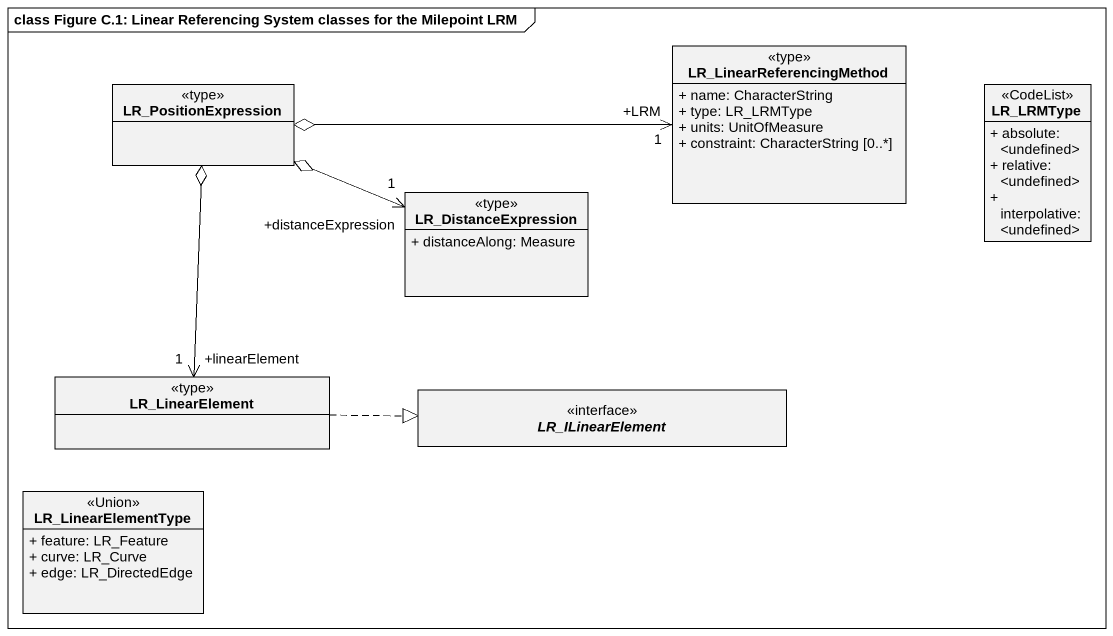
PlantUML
@startuml
mainframe class Figure C.1: Linear Referencing System classes for the Milepoint LRM
hide circle
hide empty members
skinparam classAttributeIconSize 0
class LR_LinearReferencingMethod <<type>> {
  + name: CharacterString
  + type: LR_LRMType
  + units: UnitOfMeasure
  + constraint: CharacterString [0..*]
}
class LR_PositionExpression <<type>>
class LR_LRMType <<CodeList>> {
  + absolute: <undefined>
  + relative: <undefined>
  + interpolative: <undefined>
}
class LR_DistanceExpression <<type>> {
  + distanceAlong: Measure
}
class LR_LinearElement <<type>>
interface LR_ILinearElement
class LR_LinearElementType <<Union>> {
  + feature: LR_Feature
  + curve: LR_Curve
  + edge: LR_DirectedEdge
}
LR_LinearReferencingMethod "+LRM\n1" <-left-o LR_PositionExpression
LR_PositionExpression o--> "+linearElement\n1" LR_LinearElement
LR_DistanceExpression "+distanceExpression\n1" <-left-o LR_PositionExpression
LR_LinearElement .right.|> LR_ILinearElement
@enduml
